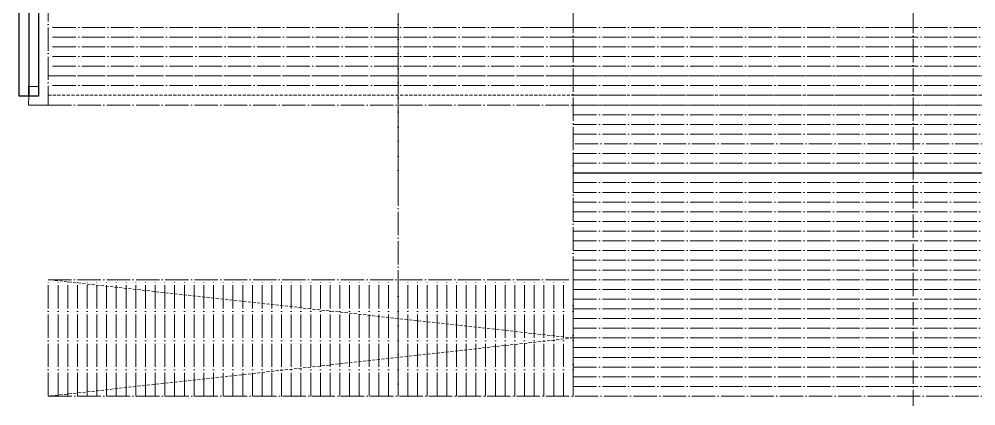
# Model space of a CAD drawing. Header units: millimetres. Extents: x 1561430 to 1571060, y 2338741 to 2341810.
# Drawn here: x 1565281 to 1566265, y 2339594 to 2339992 of the extents above; entities that cross this region are included whole.
import ezdxf

# ---------------------------------------------------------------- set-up
doc = ezdxf.new("R2010")
doc.units = ezdxf.units.MM
doc.linetypes.add('ACAD_ISO04W100', pattern=[30, 24, -3, 0, -3])
doc.linetypes.add('HIDDEN2', pattern=[4.7625, 3.175, -1.5875])
for name, color, linetype, lineweight in [('EIXOS', 251, 'ACAD_ISO04W100', 9), ('LINHA MÉDIA', 3, 'Continuous', 30), ('PROJEÇÃO', 30, 'HIDDEN2', 9)]:
    doc.layers.add(name, color=color, linetype=linetype, lineweight=lineweight)
doc.layers.add('HACH_LINHAS', color=8, linetype='Continuous')

msp = doc.modelspace()

# ---------------------------------------------------------------- linework, layer by layer
at = {"layer": 'EIXOS'}
for p, q in [((1565671, 2339823.71), (1565671, 2340633.71)), ((1565851, 2340633.71), (1565851, 2339823.71)), ((1566201, 2340633.71), (1566201, 2339593.71)), ((1565311, 2340013.71), (1565311, 2339913.71)), ((1565671, 2340013.71), (1565671, 2339823.71)), ((1565851, 2339983.71), (1565311, 2339983.71)), ((1565851, 2339983.71), (1567111, 2339983.71)), ((1565851, 2339973.71), (1565311, 2339973.71)), ((1565851, 2339973.71), (1567111, 2339973.71)), ((1565851, 2339963.71), (1565311, 2339963.71)), ((1565851, 2339963.71), (1567111, 2339963.71)), ((1565851, 2339953.71), (1565311, 2339953.71)), ((1565851, 2339953.71), (1567111, 2339953.71)), ((1565851, 2339943.71), (1565311, 2339943.71)), ((1565851, 2339943.71), (1567111, 2339943.71)), ((1567111, 2339933.71), (1565311, 2339933.71)), ((1565851, 2339933.71), (1565311, 2339933.71)), ((1565851, 2339933.71), (1567111, 2339933.71)), ((1565851, 2339923.71), (1565311, 2339923.71)), ((1565851, 2339923.71), (1567111, 2339923.71)), ((1565290.77, 2339903.71), (1565291, 2339912.97)), ((1565311, 2339913.71), (1565311, 2339903.71)), ((1565851, 2339913.71), (1567111, 2339913.71)), ((1565301.1, 2339903.71), (1565290.77, 2339903.71)), ((1565301.1, 2339903.71), (1565311, 2339903.71)), ((1565311, 2339903.71), (1567111, 2339903.71)), ((1565851, 2339903.71), (1567111, 2339903.71)), ((1565851, 2339893.71), (1567111, 2339893.71)), ((1565851, 2339883.71), (1567111, 2339883.71)), ((1565851, 2339873.71), (1567111, 2339873.71)), ((1567111, 2339863.71), (1565851, 2339863.71)), ((1565851, 2339723.71), (1565851, 2339853.71)), ((1565851, 2339853.71), (1567111, 2339853.71)), ((1565851, 2339853.71), (1565851, 2339843.71)), ((1565851, 2339843.71), (1567111, 2339843.71)), ((1565671, 2339823.71), (1565671, 2339603.71)), ((1565851, 2339823.71), (1567111, 2339823.71)), ((1565851, 2339813.71), (1567111, 2339813.71)), ((1565851, 2339803.71), (1567111, 2339803.71)), ((1565851, 2339793.71), (1567111, 2339793.71)), ((1565851, 2339783.71), (1567111, 2339783.71)), ((1565851, 2339773.71), (1567111, 2339773.71)), ((1565851, 2339763.71), (1567111, 2339763.71)), ((1565851, 2339753.71), (1567111, 2339753.71)), ((1565851, 2339743.71), (1567111, 2339743.71)), ((1565851, 2339733.71), (1567111, 2339733.71)), ((1565311, 2339603.71), (1565311, 2339723.71)), ((1565311, 2339723.71), (1565851, 2339723.71)), ((1565311, 2339603.71), (1565311, 2339723.71)), ((1565321, 2339603.71), (1565321, 2339723.71)), ((1565331, 2339603.71), (1565331, 2339723.71)), ((1565341, 2339603.71), (1565341, 2339723.71)), ((1565351, 2339603.71), (1565351, 2339723.71)), ((1565361, 2339603.71), (1565361, 2339723.71)), ((1565371, 2339603.71), (1565371, 2339723.71)), ((1565381, 2339603.71), (1565381, 2339723.71)), ((1565391, 2339603.71), (1565391, 2339723.71)), ((1565401, 2339603.71), (1565401, 2339723.71)), ((1565411, 2339603.71), (1565411, 2339723.71)), ((1565421, 2339603.71), (1565421, 2339723.71)), ((1565431, 2339603.71), (1565431, 2339723.71)), ((1565441, 2339603.71), (1565441, 2339723.71)), ((1565451, 2339603.71), (1565451, 2339723.71)), ((1565461, 2339603.71), (1565461, 2339723.71)), ((1565471, 2339603.71), (1565471, 2339723.71)), ((1565481, 2339603.71), (1565481, 2339723.71)), ((1565491, 2339603.71), (1565491, 2339723.71)), ((1565501, 2339603.71), (1565501, 2339723.71)), ((1565511, 2339603.71), (1565511, 2339723.71)), ((1565521, 2339603.71), (1565521, 2339723.71)), ((1565531, 2339603.71), (1565531, 2339723.71)), ((1565541, 2339603.71), (1565541, 2339723.71)), ((1565551, 2339603.71), (1565551, 2339723.71)), ((1565561, 2339603.71), (1565561, 2339723.71)), ((1565571, 2339603.71), (1565571, 2339723.71)), ((1565581, 2339603.71), (1565581, 2339723.71)), ((1565581, 2339603.71), (1565581, 2339723.71)), ((1565591, 2339603.71), (1565591, 2339723.71)), ((1565591, 2339603.71), (1565591, 2339723.71)), ((1565601, 2339603.71), (1565601, 2339723.71)), ((1565601, 2339603.71), (1565601, 2339723.71)), ((1565611, 2339603.71), (1565611, 2339723.71)), ((1565621, 2339603.71), (1565621, 2339723.71)), ((1565631, 2339603.71), (1565631, 2339723.71)), ((1565641, 2339603.71), (1565641, 2339723.71)), ((1565651, 2339603.71), (1565651, 2339723.71)), ((1565661, 2339603.71), (1565661, 2339723.71)), ((1565671, 2339603.71), (1565671, 2339723.71)), ((1565681, 2339603.71), (1565681, 2339723.71)), ((1565691, 2339603.71), (1565691, 2339723.71)), ((1565701, 2339603.71), (1565701, 2339723.71)), ((1565711, 2339603.71), (1565711, 2339723.71)), ((1565721, 2339603.71), (1565721, 2339723.71)), ((1565731, 2339603.71), (1565731, 2339723.71)), ((1565741, 2339603.71), (1565741, 2339723.71)), ((1565751, 2339603.71), (1565751, 2339723.71)), ((1565761, 2339603.71), (1565761, 2339723.71)), ((1565771, 2339603.71), (1565771, 2339723.71)), ((1565781, 2339603.71), (1565781, 2339723.71)), ((1565791, 2339603.71), (1565791, 2339723.71)), ((1565801, 2339603.71), (1565801, 2339723.71)), ((1565811, 2339603.71), (1565811, 2339723.71)), ((1565821, 2339603.71), (1565821, 2339723.71)), ((1565831, 2339603.71), (1565831, 2339723.71)), ((1565841, 2339603.71), (1565841, 2339723.71)), ((1565851, 2339723.71), (1565851, 2339603.71)), ((1565851, 2339603.71), (1565851, 2339723.71)), ((1565851, 2339723.71), (1567111, 2339723.71)), ((1565851, 2339713.71), (1567111, 2339713.71)), ((1565851, 2339703.71), (1567111, 2339703.71)), ((1565851, 2339693.71), (1567111, 2339693.71)), ((1565851, 2339683.71), (1567111, 2339683.71)), ((1565851, 2339673.71), (1567111, 2339673.71)), ((1565851, 2339663.71), (1567111, 2339663.71)), ((1565851, 2339653.71), (1567111, 2339653.71)), ((1565851, 2339643.71), (1567111, 2339643.71)), ((1565851, 2339633.71), (1567111, 2339633.71)), ((1565851, 2339623.71), (1567111, 2339623.71)), ((1565851, 2339613.71), (1567111, 2339613.71)), ((1567111, 2339603.71), (1565311, 2339603.71))]:
    msp.add_line(p, q, dxfattribs=at)
at = {"layer": 'HACH_LINHAS'}
msp.add_line((1565851, 2339833.83), (1567111, 2339833.83), dxfattribs=at)
at = {"layer": 'LINHA MÉDIA'}
for p, q in [((1565281, 2339912.97), (1565281, 2340524.26)), ((1565291, 2340003.71), (1565291, 2339912.97)), ((1565301, 2340003.71), (1565301, 2339912.97)), ((1565291, 2339912.97), (1565291, 2339922.97)), ((1565291, 2339922.97), (1565301, 2339922.84)), ((1565301, 2339922.84), (1565301, 2339912.97)), ((1565291, 2339912.97), (1565281, 2339912.97)), ((1565301, 2339912.97), (1565291, 2339912.97))]:
    msp.add_line(p, q, dxfattribs=at)
at = {"layer": 'PROJEÇÃO'}
for p, q in [((1565311, 2339913.71), (1567111, 2339913.71)), ((1565851, 2339663.71), (1565311, 2339723.71)), ((1565851, 2339663.71), (1565311, 2339603.71)), ((1565851, 2339663.71), (1565851, 2339663.71))]:
    msp.add_line(p, q, dxfattribs=at)

doc.saveas('drawing.dxf')
